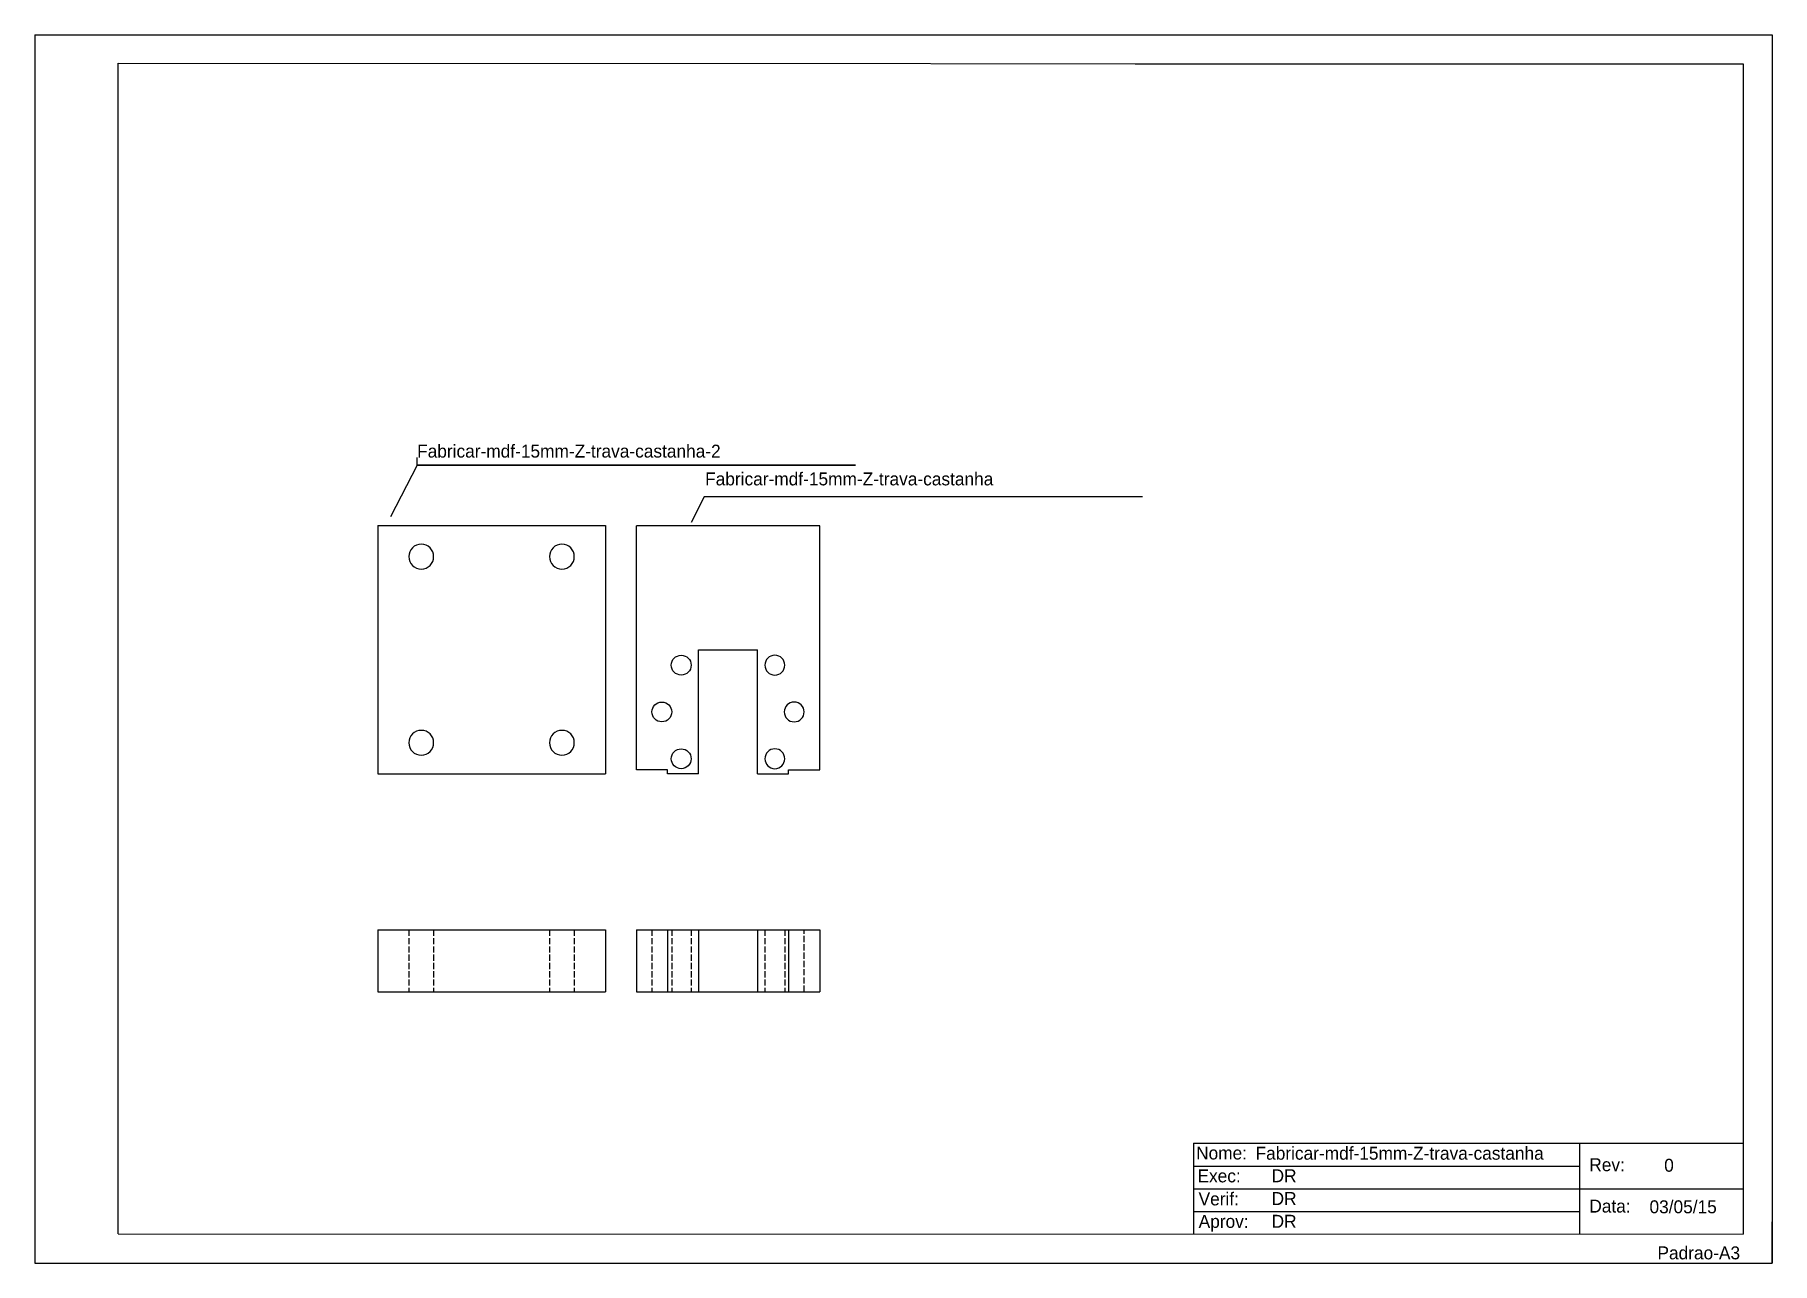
# Model space of a CAD drawing. Extents: x -83 to 337, y -118 to 179.
import ezdxf

# ---------------------------------------------------------------- set-up
doc = ezdxf.new("R2010")
doc.units = 0
for name, pattern in [('AVEVASHORTDASHED', [2, 1.5, -0.5]), ('AVEVASOLID', [2.25, 2.25]), ('AVEVASOLIDXWIDE', [2.25, 2.25])]:
    doc.linetypes.add(name, pattern=pattern)
doc.layers.get('0').update_dxf_attribs({"linetype": 'CONTINUOUS'})
doc.layers.add('-11', color=7, linetype='CONTINUOUS')
doc.layers.add('-300', color=7, linetype='CONTINUOUS')

msp = doc.modelspace()

# ---------------------------------------------------------------- linework, layer by layer
at = {"layer": '-11', "color": 253, "linetype": 'AVEVASOLID'}
msp.add_line((183.07, 171.66), (330.07, 171.66), dxfattribs=at)
at = {"layer": '-300', "color": 92, "linetype": 'AVEVASOLID'}
for p, q in [((-82.93, 178.66), (-82.93, -118.34)), ((-82.93, 178.66), (337.07, 178.66)), ((-82.93, 178.66), (337.07, 178.66)), ((-82.93, 178.66), (-82.93, -118.34)), ((337.07, 178.66), (337.07, -118.34)), ((337.07, 178.66), (337.07, -118.34)), ((197.19, -89.34), (197.19, -111.34)), ((197.19, -89.34), (197.19, -111.34)), ((290.52, -111.34), (290.52, -89.34)), ((290.52, -111.34), (290.52, -89.34)), ((197.19, -94.84), (290.52, -94.84)), ((197.19, -94.84), (290.52, -94.84)), ((197.19, -100.34), (290.52, -100.34)), ((197.19, -100.34), (290.52, -100.34)), ((290.52, -100.34), (322.11, -100.34)), ((290.52, -100.34), (330.07, -100.34)), ((197.19, -105.84), (290.52, -105.84)), ((197.19, -105.84), (290.52, -105.84)), ((-82.93, -118.34), (337.07, -118.34)), ((-82.93, -118.34), (337.07, -118.34))]:
    msp.add_line(p, q, dxfattribs=at)
at = {"layer": '-300', "color": 92, "linetype": 'AVEVASOLIDXWIDE'}
for p, q in [((-62.74, -111.24), (-62.74, 171.76)), ((-62.74, 171.76), (330.07, 171.66)), ((330.07, 171.66), (330.07, -111.34)), ((197.19, -89.34), (293.79, -89.34)), ((197.19, -89.34), (330.07, -89.34)), ((337.07, -118.34), (337.07, -108.34)), ((337.07, -118.34), (337.07, -108.34)), ((-62.74, -111.24), (330.07, -111.34)), ((327.07, -118.34), (337.07, -118.34)), ((327.07, -118.34), (337.07, -118.34))]:
    msp.add_line(p, q, dxfattribs=at)
for p, q in [((9.5, 74.6), (9.5, 76.44)), ((9.5, 74.6), (3.09, 62.09)), ((9.5, 74.6), (115.45, 74.6)), ((115.45, 74.6), (9.5, 74.6)), ((78.91, 66.96), (75.71, 60.71)), ((184.86, 66.96), (78.91, 66.96)), ((0, 60), (55, 60)), ((0, 60), (0, 0)), ((55, 60), (55, 0)), ((106.81, 59.95), (62.5, 59.95)), ((62.5, 0.95), (62.5, 59.95)), ((106.81, 0.95), (106.81, 59.95)), ((77.5, 29.95), (91.81, 29.95)), ((77.5, -0.05), (77.5, 29.95)), ((91.81, -0.05), (91.81, 29.95)), ((0, 0), (55, 0)), ((70, 0.95), (62.5, 0.95)), ((70, -0.05), (70, 0.95)), ((99.31, 0.95), (106.81, 0.95)), ((99.31, -0.05), (99.31, 0.95)), ((77.5, -0.05), (70, -0.05)), ((91.81, -0.05), (99.31, -0.05)), ((0, -37.72), (0, -52.72)), ((0, -37.72), (55, -37.72)), ((55, -37.72), (55, -52.72)), ((62.5, -37.72), (106.81, -37.72)), ((62.5, -37.72), (62.5, -52.72)), ((70, -37.72), (70, -52.72)), ((77.5, -37.72), (77.5, -52.72)), ((91.81, -37.72), (91.81, -52.72)), ((99.31, -37.72), (99.31, -52.72)), ((106.81, -37.72), (106.81, -52.72)), ((0, -52.72), (55, -52.72)), ((62.5, -52.72), (106.81, -52.72))]:
    msp.add_line(p, q)
at = {"linetype": 'AVEVASHORTDASHED'}
for p, q in [((7.5, -37.72), (7.5, -52.72)), ((13.5, -37.72), (13.5, -52.72)), ((41.5, -37.72), (41.5, -52.72)), ((47.5, -37.72), (47.5, -52.72)), ((66.25, -37.72), (66.25, -52.72)), ((71.05, -37.72), (71.05, -52.72)), ((75.74, -37.72), (75.74, -52.72)), ((93.57, -37.72), (93.57, -52.72)), ((98.37, -37.72), (98.37, -52.72)), ((103.05, -52.72), (103.05, -37.72))]:
    msp.add_line(p, q, dxfattribs=at)
at = {"extrusion": (6.41848e-13, 5.70266e-12, -1)}
msp.add_circle((-10.5, 52.5), 3, dxfattribs=at)
at = {"extrusion": (-2.58536e-12, 6.43578e-12, -1)}
msp.add_circle((-44.5, 52.5), 3, dxfattribs=at)
for centre in [(73.34, 26.26), (68.65, 14.95), (73.34, 3.63)]:
    msp.add_circle(centre, 2.4)
at = {"extrusion": (-1.45534e-15, 2.0634e-16, -1)}
msp.add_circle((-95.97, 26.26), 2.4, dxfattribs=at)
at = {"extrusion": (2.51561e-18, -2.51561e-18, -1)}
msp.add_circle((-100.65, 14.95), 2.4, dxfattribs=at)
at = {"extrusion": (-2.58561e-12, 6.43605e-12, -1)}
msp.add_circle((-10.5, 7.5), 3, dxfattribs=at)
at = {"extrusion": (-2.58528e-12, 6.43605e-12, -1)}
msp.add_circle((-44.5, 7.5), 3, dxfattribs=at)
at = {"extrusion": (2.57548e-14, 2.57573e-14, -1)}
msp.add_circle((-95.97, 3.63), 2.4, dxfattribs=at)

# ---------------------------------------------------------------- texts
at = {"layer": '-300', "color": 7, "linetype": 'CONTINUOUS'}
for s, height, p in [('Fabricar-mdf-15mm-Z-trava-castanha-2', 3.125, (9.5, 76.44)), ('Fabricar-mdf-15mm-Z-trava-castanha', 3.125, (79.12, 69.72)), ('Fabricar-mdf-15mm-Z-trava-castanha', 3.125, (212.17, -93.3)), ('DR', 3.125, (216.05, -98.75)), ('0', 3.13, (310.95, -96.21)), ('DR', 3.125, (216.05, -104.25)), ('03/05/15', 3.125, (307.4, -106.25)), ('DR', 3.125, (216.05, -109.75)), ('Padrao-A3', 3.125, (309.32, -117.39))]:
    msp.add_text(s, height=height, dxfattribs=at).set_placement(p)
at = {"layer": '-300', "color": 92, "linetype": 'CONTINUOUS'}
for s, p in [('Nome:', (197.8, -93.24)), ('Exec:', (198.14, -98.78)), ('Rev:', (292.85, -96.08)), ('Verif:', (198.4, -104.34)), ('Data:', (292.85, -106.08)), ('Aprov:', (198.42, -109.78))]:
    msp.add_text(s, height=3.125, dxfattribs=at).set_placement(p)

doc.saveas('drawing.dxf')
